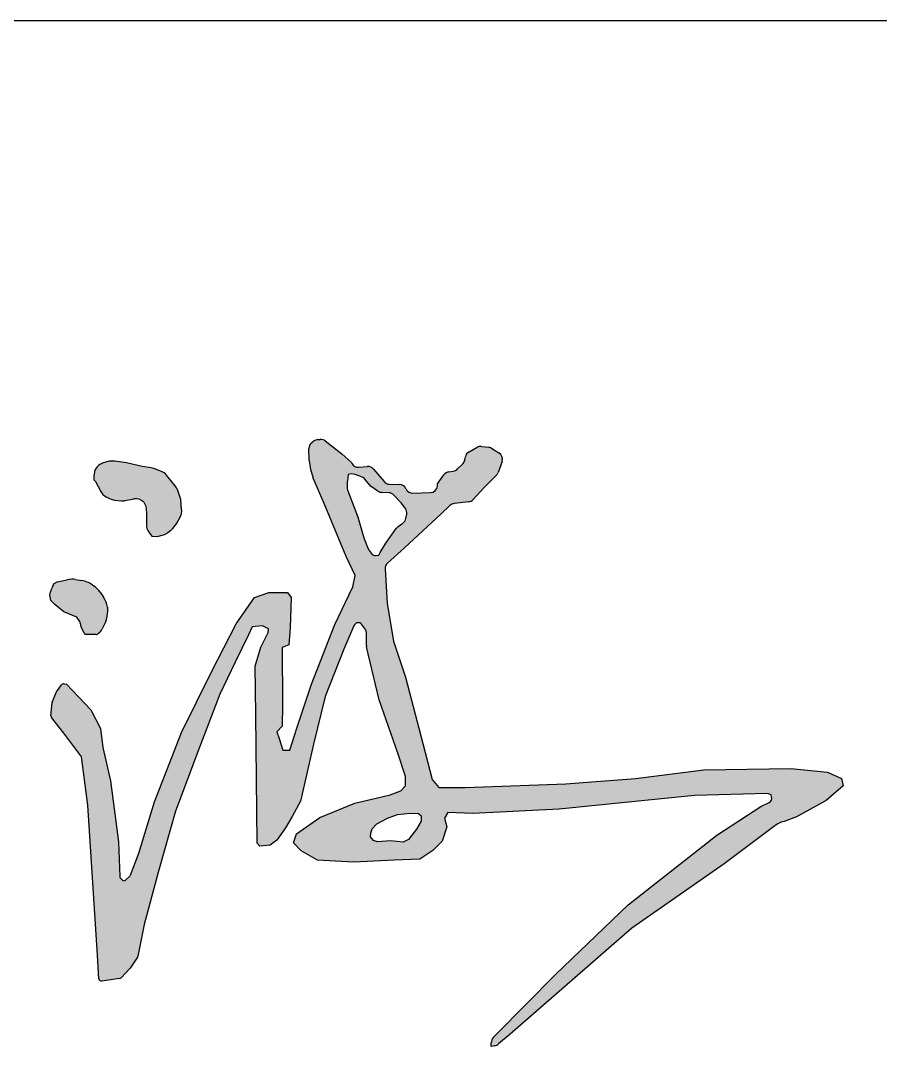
# Model space of a CAD drawing. Extents: x 1680110 to 4798266, y 269661 to 1249705.
# Drawn here: x 2418774 to 2419523, y 670441 to 671334 of the extents above; entities that cross this region are included whole.
import ezdxf

# ---------------------------------------------------------------- set-up
doc = ezdxf.new("R2010")
doc.units = 0
doc.header["$LTSCALE"] = 1000
doc.header["$MEASUREMENT"] = 0
doc.layers.add('图框', color=4, linetype='Continuous')
doc.layers.add('签名', color=7, linetype='Continuous')

msp = doc.modelspace()

# ---------------------------------------------------------------- hatches: boundary and pattern name
at = {"layer": '签名'}
h = msp.add_hatch(color=4, dxfattribs=at)
h.paths.add_polyline_path([(2419074.49, 670803.62, -0.161092), (2419075.33, 670801.09), (2419075.33, 670789.55, 0.059171), (2419075.45, 670788.55), (2419086.55, 670742.45), (2419102.74, 670695.86), (2419109.45, 670675.75), (2419109.45, 670667.7), (2419105.43, 670663.23), (2419096.03, 670659.66), (2419065.17, 670652.51), (2419034.76, 670639.99), (2419014.63, 670625.69), (2419011.95, 670618.09), (2419018.66, 670610.94), (2419032.97, 670602.9), (2419064.28, 670601.11), (2419099.61, 670602.9), (2419121.97, 670603.79), (2419133.16, 670611.39), (2419141.21, 670619.44), (2419145.23, 670631.95), (2419143.44, 670639.55), (2419146.13, 670644.46), (2419168.04, 670643.57), (2419243.19, 670647.14), (2419360.92, 670659.21), (2419424.32, 670660.94), (2419427.51, 670659.65), (2419427.96, 670657.86, -0.351664), (2419425.74, 670653.02), (2419418.58, 670649.45), (2419380.31, 670624.59), (2419303.13, 670564.05), (2419239.99, 670503.5), (2419188.32, 670451.24), (2419185.95, 670448.87, 0.182737), (2419183.99, 670444), (2419183.99, 670440.74), (2419187.22, 670441.21, 0.107749), (2419190.41, 670442.92), (2419200.58, 670451.59), (2419306.32, 670543.65), (2419386.69, 670599.74), (2419429.65, 670631.74, -0.146318), (2419438.93, 670636.54), (2419449.66, 670640.45), (2419475.4, 670654.71), (2419490.07, 670667.46), (2419488.79, 670673.83), (2419476.67, 670679.57), (2419444.78, 670682.76), (2419368.88, 670681.48), (2419309.4, 670673.84), (2419248.81, 670669.38), (2419161.42, 670666.19), (2419138.46, 670666.19), (2419132.72, 670673.21), (2419124.42, 670704.44), (2419109.38, 670762.1), (2419099.01, 670793.58), (2419093.43, 670826.25), (2419091.6, 670856.28, -0.229187), (2419093.71, 670861.42), (2419108.54, 670874.71), (2419140.44, 670904.19), (2419148.07, 670911.48, -0.163206), (2419151.74, 670913.21), (2419164.37, 670914.67, 0.182466), (2419168.37, 670916.74), (2419177.53, 670926.9), (2419188.47, 670937.84, 0.112028), (2419189.97, 670940.22), (2419193.36, 670949.82, 0.355152), (2419190.66, 670957.39), (2419184.28, 670961.26, 0.105653), (2419181.76, 670962.14), (2419175.6, 670962.91, 0.158327), (2419171.73, 670962.16), (2419164.68, 670958.28, 0.229319), (2419161.47, 670953.74), (2419161.1, 670951.54, -0.149826), (2419159.44, 670948.2), (2419154.75, 670943.27, -0.170427), (2419150.99, 670941.35), (2419147.14, 670940.82, 0.205569), (2419142.83, 670938.23), (2419137.25, 670930.49), (2419137.16, 670928.77, -0.389723), (2419131, 670922.73), (2419115.91, 670922.26, -0.298366), (2419109.95, 670925.9), (2419109.82, 670926.15, 0.282824), (2419104.23, 670929.79), (2419095.45, 670930.02, -0.213806), (2419090.75, 670932.27), (2419081.55, 670943.13, 0.241802), (2419076.17, 670945.37), (2419068.81, 670944.77, -0.296225), (2419062.7, 670948.07), (2419062.29, 670948.82), (2419053.91, 670956.39), (2419039.47, 670967.65, 0.183189), (2419035.15, 670968.99), (2419033.05, 670968.86, 0.143474), (2419029.68, 670967.64), (2419027.93, 670966.36, 0.248651), (2419025.33, 670960.98), (2419025.7, 670950.72, 0.093275), (2419029.17, 670935.39), (2419038.75, 670913.25), (2419057.89, 670867.03), (2419065.47, 670850.69), (2419063.48, 670840.73), (2419047.83, 670807.87), (2419027.49, 670756.08), (2419014.73, 670717.83), (2419008.75, 670698.7), (2419002.77, 670698.7), (2418999.58, 670708.66), (2418997.59, 670714.64), (2419001.97, 670719.42), (2419002.37, 670738.15), (2419001.97, 670787.95), (2419007.95, 670790.34), (2419009.15, 670805.08), (2419009.95, 670831.38), (2419006.76, 670835.76), (2418990.41, 670835.76), (2418978.05, 670831.38), (2418962.1, 670808.67), (2418940.56, 670766.83), (2418914.59, 670714.09), (2418891.07, 670653.53), (2418877.51, 670608.9), (2418869.93, 670589.38), (2418866.18, 670585.62, -0.398668), (2418863.25, 670585.54), (2418861.43, 670587.18, -0.202683), (2418860.73, 670588.68), (2418859.57, 670618.86), (2418852.79, 670671.85), (2418846, 670701.06), (2418844, 670717.4), (2418835.63, 670733.74), (2418814.5, 670756.05), (2418812.55, 670756.39, 0.27777), (2418810.5, 670755.61), (2418805.67, 670749.4), (2418802.05, 670740.35, 0.073618), (2418801.9, 670739.75), (2418800.93, 670728.58, 0.189344), (2418801.37, 670727.09), (2418812.09, 670713.31), (2418827.34, 670693.27), (2418832.95, 670650.77), (2418841.3, 670520.16), (2418842.65, 670499.66, 0.436729), (2418845.07, 670497.69), (2418860.64, 670499.92, 0.16879), (2418861.88, 670500.56), (2418869.87, 670508.96), (2418876.33, 670518.43, 0.102966), (2418876.66, 670519.23), (2418881.94, 670546.95), (2418894.47, 670593.43), (2418909.27, 670645.42), (2418928.95, 670698.15), (2418947.79, 670747.43), (2418961.21, 670775.14), (2418972.83, 670798.83), (2418975.97, 670805.98), (2418984.91, 670806.87), (2418990.28, 670804.19), (2418989.83, 670801.06), (2418983.57, 670788.1), (2418978.65, 670771.57), (2418979.1, 670729.56), (2418980.46, 670617.72), (2418982.69, 670615.04), (2418991.64, 670615.93), (2418997.45, 670620.4), (2419005.06, 670631.12), (2419010.87, 670640.96), (2419018.03, 670654.36), (2419023.45, 670678.2), (2419029.26, 670703.68), (2419039.55, 670745.24), (2419055.65, 670786.36), (2419064.47, 670806.92, -0.469667), (2419070.74, 670808.77)])
h.paths.add_polyline_path([(2419083.93, 670867.86, -0.288827), (2419079.51, 670869.99), (2419077.8, 670872.32, -0.065977), (2419077, 670873.79), (2419073.25, 670883.45), (2419068.27, 670900.39, 0.044379), (2419067.85, 670901.45, -0.024291), (2419068.1, 670900.88), (2419059.17, 670924.15, -0.091237), (2419058.75, 670926.42), (2419058.73, 670932.22), (2419059.61, 670938.35), (2419062.12, 670939.07), (2419065.5, 670938.39), (2419070.98, 670936.57, -0.144533), (2419073.94, 670934.5), (2419078.06, 670929.36, 0.074132), (2419079.44, 670928.08), (2419085.39, 670924.01, 0.138918), (2419088.68, 670922.91), (2419094.87, 670922.61, -0.194331), (2419099.2, 670920.62), (2419105.64, 670913.79), (2419109.27, 670908.84, -0.202294), (2419110.42, 670904.02), (2419109.8, 670900.29, -0.204654), (2419107.1, 670896.07), (2419102.88, 670893.2, 0.089425), (2419101.26, 670891.61), (2419092.15, 670878.73), (2419087.42, 670870.64), (2419086.1, 670868.43)], flags=16)
h.paths.add_polyline_path([(2419113.34, 670643.84), (2419120.77, 670643.57), (2419123.16, 670641.45), (2419123.16, 670636.95), (2419118.92, 670629.79), (2419112.02, 670620.77), (2419107.24, 670618.65), (2419096.36, 670619.71), (2419084.95, 670618.92), (2419081.51, 670619.98), (2419078.85, 670623.16), (2419079.12, 670626.34), (2419080.53, 670630.06), (2419084.42, 670634.56), (2419093.71, 670639.33), (2419102.47, 670642.51)], flags=16)
h.paths.add_polyline_path([(2418881.67, 670914.52), (2418883.61, 670911.01), (2418884.19, 670905.09), (2418883.94, 670895.02, 0.170281), (2418886.11, 670888.33), (2418888.78, 670884.81), (2418893.37, 670884.57), (2418898.71, 670885.95, 0.103189), (2418902.6, 670887.87), (2418905.37, 670890.03, 0.062296), (2418907.23, 670891.9), (2418910.52, 670896.16), (2418913.5, 670901.91, 0.141144), (2418914.65, 670907.68), (2418913.9, 670916.68), (2418910.89, 670925.29, 0.087273), (2418909.1, 670928.5), (2418901.4, 670937.94, 0.128318), (2418897.07, 670941.11), (2418890.46, 670943.72, 0.060575), (2418887.98, 670944.36), (2418880.32, 670945.4), (2418872.84, 670947.09), (2418866.8, 670948.78), (2418856.41, 670950.23), (2418851.82, 670949.98), (2418846.26, 670948.54), (2418844.73, 670947.86, 0.142069), (2418840.21, 670944.04), (2418839.02, 670942.26), (2418838.29, 670937.43), (2418838.29, 670933.81), (2418839.74, 670932.36), (2418844.2, 670923.73, 0.158988), (2418848.89, 670919.1), (2418852.49, 670917.31, 0.091187), (2418856.18, 670916.24), (2418862.22, 670915.64, 0.078859), (2418865.54, 670915.83), (2418871.63, 670917.16), (2418872.97, 670917.34, -0.22636)], flags=17)
h.paths.add_polyline_path([(2418817.12, 670816.96), (2418823.57, 670814.2), (2418826.03, 670810.52), (2418827.56, 670805.3), (2418829.77, 670800.42, 0.295053), (2418831.7, 670799.16), (2418840.06, 670799.16, 0.162181), (2418841.34, 670799.59), (2418842.39, 670800.38, 0.119743), (2418845.58, 670804.25), (2418848.33, 670809.93, 0.078472), (2418849.29, 670813.1), (2418850.19, 670819.58), (2418850.1, 670822.99, 0.110904), (2418846.7, 670831.66), (2418843.8, 670835.95, 0.087686), (2418838.65, 670841.26), (2418836.96, 670842.49, 0.119431), (2418827.7, 670846.28), (2418822.35, 670847.09, 0.087256), (2418814.99, 670846.92), (2418807.91, 670845.5), (2418806.37, 670845.2), (2418803.61, 670843.66), (2418802.46, 670841.5, 0.064845), (2418800.52, 670836.37), (2418799.92, 670833.84), (2418800.85, 670828.93), (2418804.22, 670825.25), (2418812.21, 670819.11)])

# ---------------------------------------------------------------- linework, layer by layer
at = {"layer": '图框', "color": 0}
msp.add_line((2414118.23, 671333.54), (2419796.21, 671333.54), dxfattribs=at)
at = {"layer": '签名', "color": 4}
for p, q in [((2419027.93, 670966.36, -1062.25), (2419029.68, 670967.64, -1062.25)), ((2419033.05, 670968.86, -1062.25), (2419035.15, 670968.99, -1062.25)), ((2419039.47, 670967.65, -1062.25), (2419053.91, 670956.39, -1062.25)), ((2419025.7, 670950.72, -1062.25), (2419025.33, 670960.98, -1062.25)), ((2419164.68, 670958.28, -1062.25), (2419171.73, 670962.16, -1062.25)), ((2419175.6, 670962.91, -1062.25), (2419181.76, 670962.14, -1062.25)), ((2419184.28, 670961.26, -1062.25), (2419190.66, 670957.39, -1062.25)), ((2418851.82, 670949.98, -1062.25), (2418846.26, 670948.54, -1062.25)), ((2418856.41, 670950.23, -1062.25), (2418851.82, 670949.98, -1062.25)), ((2418866.8, 670948.78, -1062.25), (2418856.41, 670950.23, -1062.25)), ((2419053.91, 670956.39, -1062.25), (2419062.29, 670948.82, -1062.25)), ((2419161.1, 670951.54, -1062.25), (2419161.47, 670953.74, -1062.25)), ((2419193.36, 670949.82, -1062.25), (2419189.97, 670940.22, -1062.25)), ((2418839.02, 670942.26, -1062.25), (2418838.29, 670937.43, -1062.25)), ((2418840.21, 670944.04, -1062.25), (2418839.02, 670942.26, -1062.25)), ((2418846.26, 670948.54, -1062.25), (2418844.73, 670947.86, -1062.25)), ((2418872.84, 670947.09, -1062.25), (2418866.8, 670948.78, -1062.25)), ((2418880.32, 670945.4, -1062.25), (2418872.84, 670947.09, -1062.25)), ((2418887.98, 670944.36, -1062.25), (2418880.32, 670945.4, -1062.25)), ((2418897.07, 670941.11, -1062.25), (2418890.46, 670943.72, -1062.25)), ((2419062.29, 670948.82, -1062.25), (2419062.7, 670948.07, -1062.25)), ((2419068.81, 670944.77, -1062.25), (2419076.17, 670945.37, -1062.25)), ((2419081.55, 670943.13, -1062.25), (2419090.75, 670932.27, -1062.25)), ((2419147.14, 670940.82, -1062.25), (2419150.99, 670941.35, -1062.25)), ((2419154.75, 670943.27, -1062.25), (2419159.44, 670948.2, -1062.25)), ((2418838.29, 670937.43, -1062.25), (2418838.29, 670933.81, -1062.25)), ((2418838.29, 670933.81, -1062.25), (2418839.74, 670932.36, -1062.25)), ((2418839.74, 670932.36, -1062.25), (2418844.2, 670923.73, -1062.25)), ((2418909.1, 670928.5, -1062.25), (2418901.4, 670937.94, -1062.25)), ((2419038.75, 670913.25, -1062.25), (2419029.17, 670935.39, -1062.25)), ((2419059.61, 670938.35, -1062.25), (2419058.8, 670932.68, -1062.25)), ((2419062.12, 670939.07, -1062.25), (2419059.61, 670938.35, -1062.25)), ((2419065.5, 670938.39, -1062.25), (2419062.12, 670939.07, -1062.25)), ((2419070.98, 670936.57, -1062.25), (2419065.5, 670938.39, -1062.25)), ((2419078.06, 670929.36, -1062.25), (2419073.94, 670934.5, -1062.25)), ((2419137.25, 670930.49, -1062.25), (2419142.83, 670938.23, -1062.25)), ((2419188.47, 670937.84, -1062.25), (2419177.53, 670926.9, -1062.25)), ((2418913.9, 670916.68, -1062.25), (2418910.89, 670925.29, -1062.25)), ((2419058.73, 670931.76, -1062.25), (2419058.75, 670926.42, -1062.25)), ((2419059.17, 670924.15, -1062.25), (2419068.1, 670900.88, -1062.25)), ((2419085.39, 670924.01, -1062.25), (2419079.44, 670928.08, -1062.25)), ((2419094.87, 670922.61, -1062.25), (2419088.68, 670922.91, -1062.25)), ((2419095.45, 670930.02, -1062.25), (2419104.23, 670929.79, -1062.25)), ((2419109.82, 670926.15, -1062.25), (2419109.95, 670925.9, -1062.25)), ((2419137.16, 670928.77, -1062.25), (2419137.25, 670930.49, -1062.25)), ((2419177.53, 670926.9, -1062.25), (2419168.37, 670916.74, -1062.25)), ((2418848.89, 670919.1, -1062.25), (2418852.49, 670917.31, -1062.25)), ((2418856.18, 670916.24, -1062.25), (2418862.22, 670915.64, -1062.25)), ((2418865.54, 670915.83, -1062.25), (2418871.63, 670917.16, -1062.25)), ((2418871.63, 670917.16, -1062.25), (2418872.97, 670917.34, -1062.25)), ((2418881.67, 670914.52, -1062.25), (2418883.61, 670911.01, -1062.25)), ((2418914.65, 670907.68, -1062.25), (2418913.9, 670916.68, -1062.25)), ((2419105.64, 670913.79, -1062.25), (2419099.2, 670920.62, -1062.25)), ((2419115.91, 670922.26, -1062.25), (2419131, 670922.73, -1062.25)), ((2419164.37, 670914.67, -1062.25), (2419151.74, 670913.21, -1062.25)), ((2418883.61, 670911.01, -1062.25), (2418884.19, 670905.09, -1062.25)), ((2418884.19, 670905.09, -1062.25), (2418883.94, 670895.02, -1062.25)), ((2419057.89, 670867.03, -1062.25), (2419038.75, 670913.25, -1062.25)), ((2419109.27, 670908.84, -1062.25), (2419105.64, 670913.79, -1062.25)), ((2419148.07, 670911.48, -1062.25), (2419140.44, 670904.19, -1062.25)), ((2418907.23, 670891.9, -1062.25), (2418910.52, 670896.16, -1062.25)), ((2418910.52, 670896.16, -1062.25), (2418913.5, 670901.91, -1062.25)), ((2419068.27, 670900.39, -1062.25), (2419073.25, 670883.45, -1062.25)), ((2419140.44, 670904.19, -1062.25), (2419108.54, 670874.71, -1062.25)), ((2419109.8, 670900.29, -1062.25), (2419110.42, 670904.02, -1062.25)), ((2418886.11, 670888.33, -1062.25), (2418888.78, 670884.81, -1062.25)), ((2418902.6, 670887.87, -1062.25), (2418905.37, 670890.03, -1062.25)), ((2419092.15, 670878.73, -1062.25), (2419101.26, 670891.61, -1062.25)), ((2419102.88, 670893.2, -1062.25), (2419107.1, 670896.07, -1062.25)), ((2418888.78, 670884.81, -1062.25), (2418893.37, 670884.57, -1062.25)), ((2418893.37, 670884.57, -1062.25), (2418898.71, 670885.95, -1062.25)), ((2419073.25, 670883.45, -1062.25), (2419077, 670873.79, -1062.25)), ((2419087.42, 670870.64, -1062.25), (2419092.15, 670878.73, -1062.25)), ((2419077.8, 670872.32, -1062.25), (2419079.51, 670869.99, -1062.25)), ((2419086.1, 670868.43, -1062.25), (2419087.42, 670870.64, -1062.25)), ((2419108.54, 670874.71, -1062.25), (2419093.71, 670861.42, -1062.25)), ((2419065.47, 670850.69, -1062.25), (2419057.89, 670867.03, -1062.25)), ((2419083.93, 670867.86, -1062.25), (2419086.1, 670868.43, -1062.25)), ((2419091.6, 670856.28, -1062.25), (2419093.43, 670826.25, -1062.25)), ((2418802.46, 670841.5, -1062.25), (2418803.61, 670843.66, -1062.25)), ((2418803.61, 670843.66, -1062.25), (2418806.37, 670845.2, -1062.25)), ((2418806.37, 670845.2, -1062.25), (2418807.91, 670845.5, -1062.25)), ((2418807.91, 670845.5, -1062.25), (2418814.99, 670846.92, -1062.25)), ((2418822.35, 670847.09, -1062.25), (2418827.7, 670846.28, -1062.25)), ((2419063.48, 670840.73, -1062.25), (2419065.47, 670850.69, -1062.25)), ((2418799.92, 670833.84, -1062.25), (2418800.52, 670836.37, -1062.25)), ((2418800.85, 670828.93, -1062.25), (2418799.92, 670833.84, -1062.25)), ((2418836.96, 670842.49, -1062.25), (2418838.65, 670841.26, -1062.25)), ((2418843.8, 670835.95, -1062.25), (2418846.7, 670831.66, -1062.25)), ((2418978.05, 670831.38, -1062.25), (2418990.41, 670835.76, -1062.25)), ((2418990.41, 670835.76, -1062.25), (2419006.76, 670835.76, -1062.25)), ((2419006.76, 670835.76, -1062.25), (2419009.95, 670831.38, -1062.25)), ((2419047.83, 670807.87, -1062.25), (2419063.48, 670840.73, -1062.25)), ((2418804.22, 670825.25, -1062.25), (2418800.85, 670828.93, -1062.25)), ((2418812.21, 670819.11, -1062.25), (2418804.22, 670825.25, -1062.25)), ((2418962.1, 670808.67, -1062.25), (2418978.05, 670831.38, -1062.25)), ((2419009.95, 670831.38, -1062.25), (2419009.15, 670805.08, -1062.25)), ((2419093.43, 670826.25, -1062.25), (2419099.01, 670793.58, -1062.25)), ((2418817.12, 670816.96, -1062.25), (2418812.21, 670819.11, -1062.25)), ((2418823.57, 670814.2, -1062.25), (2418817.12, 670816.96, -1062.25)), ((2418850.19, 670819.58, -1062.25), (2418849.29, 670813.1, -1062.25)), ((2418850.1, 670822.99, -1062.25), (2418850.19, 670819.58, -1062.25)), ((2418826.03, 670810.52, -1062.25), (2418823.57, 670814.2, -1062.25)), ((2418827.56, 670805.3, -1062.25), (2418826.03, 670810.52, -1062.25)), ((2418848.33, 670809.93, -1062.25), (2418845.58, 670804.25, -1062.25)), ((2418940.56, 670766.83, -1062.25), (2418962.1, 670808.67, -1062.25)), ((2418984.91, 670806.87, -1062.25), (2418975.97, 670805.98, -1062.25)), ((2418990.28, 670804.19, -1062.25), (2418984.91, 670806.87, -1062.25)), ((2419027.49, 670756.08, -1062.25), (2419047.83, 670807.87, -1062.25)), ((2419064.47, 670806.92, -1062.25), (2419055.65, 670786.36, -1062.25)), ((2419071.18, 670808.16, -1062.25), (2419070.56, 670808.89, -1062.25)), ((2419074.54, 670803.56, -1062.25), (2419071.18, 670808.16, -1062.25)), ((2418829.77, 670800.42, -1062.25), (2418827.56, 670805.3, -1062.25)), ((2418840.06, 670799.16, -1062.25), (2418831.7, 670799.16, -1062.25)), ((2418842.39, 670800.38, -1062.25), (2418841.34, 670799.59, -1062.25)), ((2418972.83, 670798.83, -1062.25), (2418961.21, 670775.14, -1062.25)), ((2418975.97, 670805.98, -1062.25), (2418972.83, 670798.83, -1062.25)), ((2418983.57, 670788.1, -1062.25), (2418989.83, 670801.06, -1062.25)), ((2418989.83, 670801.06, -1062.25), (2418990.28, 670804.19, -1062.25)), ((2419009.15, 670805.08, -1062.25), (2419007.95, 670790.34, -1062.25)), ((2419075.33, 670789.55, -1062.25), (2419075.33, 670801.09, -1062.25)), ((2419007.95, 670790.34, -1062.25), (2419001.97, 670787.95, -1062.25)), ((2419099.01, 670793.58, -1062.25), (2419109.38, 670762.1, -1062.25)), ((2418978.65, 670771.57, -1062.25), (2418983.57, 670788.1, -1062.25)), ((2419001.97, 670787.95, -1062.25), (2419002.37, 670738.15, -1062.25)), ((2419055.65, 670786.36, -1062.25), (2419039.55, 670745.24, -1062.25)), ((2419086.55, 670742.45, -1062.25), (2419075.45, 670788.55, -1062.25)), ((2418961.21, 670775.14, -1062.25), (2418947.79, 670747.43, -1062.25)), ((2418979.1, 670729.56, -1062.25), (2418978.65, 670771.57, -1062.25)), ((2418914.59, 670714.09, -1062.25), (2418940.56, 670766.83, -1062.25)), ((2418805.67, 670749.4, -1062.25), (2418810.5, 670755.61, -1062.25)), ((2418812.55, 670756.39, -1062.25), (2418814.5, 670756.05, -1062.25)), ((2418814.5, 670756.05, -1062.25), (2418835.63, 670733.74, -1062.25)), ((2419014.73, 670717.83, -1062.25), (2419027.49, 670756.08, -1062.25)), ((2419109.38, 670762.1, -1062.25), (2419124.42, 670704.44, -1062.25)), ((2418802.05, 670740.35, -1062.25), (2418805.67, 670749.4, -1062.25)), ((2418947.79, 670747.43, -1062.25), (2418928.95, 670698.15, -1062.25)), ((2419039.55, 670745.24, -1062.25), (2419029.26, 670703.68, -1062.25)), ((2418800.93, 670728.58, -1062.25), (2418801.9, 670739.75, -1062.25)), ((2419002.37, 670738.15, -1062.25), (2419001.97, 670719.42, -1062.25)), ((2419102.74, 670695.86, -1062.25), (2419086.55, 670742.45, -1062.25)), ((2418812.09, 670713.31, -1062.25), (2418801.37, 670727.09, -1062.25)), ((2418835.63, 670733.74, -1062.25), (2418844, 670717.4, -1062.25)), ((2418980.46, 670617.72, -1062.25), (2418979.1, 670729.56, -1062.25)), ((2419001.97, 670719.42, -1062.25), (2418997.59, 670714.64, -1062.25)), ((2419008.75, 670698.7, -1062.25), (2419014.73, 670717.83, -1062.25)), ((2418827, 670693.72, -1062.25), (2418812.09, 670713.31, -1062.25)), ((2418844, 670717.4, -1062.25), (2418846, 670701.06, -1062.25)), ((2418891.07, 670653.53, -1062.25), (2418914.59, 670714.09, -1062.25)), ((2418997.59, 670714.64, -1062.25), (2418999.58, 670708.66, -1062.25)), ((2418999.58, 670708.66, -1062.25), (2419002.77, 670698.7, -1062.25)), ((2418846, 670701.06, -1062.25), (2418852.79, 670671.85, -1062.25)), ((2419029.26, 670703.68, -1062.25), (2419023.45, 670678.2, -1062.25)), ((2419124.42, 670704.44, -1062.25), (2419132.72, 670673.21, -1062.25)), ((2418832.95, 670650.77, -1062.25), (2418827.41, 670692.71, -1062.25)), ((2418928.95, 670698.15, -1062.25), (2418909.27, 670645.42, -1062.25)), ((2419002.77, 670698.7, -1062.25), (2419008.75, 670698.7, -1062.25)), ((2419109.45, 670675.75, -1062.25), (2419102.74, 670695.86, -1062.25)), ((2419368.88, 670681.48, -1062.25), (2419444.78, 670682.76, -1062.25)), ((2419444.78, 670682.76, -1062.25), (2419476.67, 670679.57, -1062.25)), ((2419023.45, 670678.2, -1062.25), (2419018.03, 670654.36, -1062.25)), ((2419109.45, 670667.7, -1062.25), (2419109.45, 670675.75, -1062.25)), ((2419132.72, 670673.21, -1062.25), (2419138.46, 670666.19, -1062.25)), ((2419248.81, 670669.38, -1062.25), (2419309.4, 670673.84, -1062.25)), ((2419309.4, 670673.84, -1062.25), (2419368.88, 670681.48, -1062.25)), ((2419476.67, 670679.57, -1062.25), (2419488.79, 670673.83, -1062.25)), ((2419488.79, 670673.83, -1062.25), (2419490.07, 670667.46, -1062.25)), ((2418852.79, 670671.85, -1062.25), (2418859.57, 670618.86, -1062.25)), ((2419105.43, 670663.23, -1062.25), (2419109.45, 670667.7, -1062.25)), ((2419138.46, 670666.19, -1062.25), (2419161.42, 670666.19, -1062.25)), ((2419161.42, 670666.19, -1062.25), (2419248.81, 670669.38, -1062.25)), ((2419490.07, 670667.46, -1062.25), (2419475.4, 670654.71, -1062.25)), ((2419065.17, 670652.51, -1062.25), (2419096.03, 670659.66, -1062.25)), ((2419096.03, 670659.66, -1062.25), (2419105.43, 670663.23, -1062.25)), ((2419360.92, 670659.21, -1062.25), (2419243.19, 670647.14, -1062.25)), ((2419424.32, 670660.94, -1062.25), (2419360.92, 670659.21, -1062.25)), ((2419427.51, 670659.65, -1062.25), (2419424.32, 670660.94, -1062.25)), ((2419427.96, 670657.86, -1062.25), (2419427.51, 670659.65, -1062.25)), ((2418841.3, 670520.16, -1062.25), (2418832.95, 670650.77, -1062.25)), ((2418877.51, 670608.9, -1062.25), (2418891.07, 670653.53, -1062.25)), ((2419018.03, 670654.36, -1062.25), (2419010.87, 670640.96, -1062.25)), ((2419034.76, 670639.99, -1062.25), (2419065.17, 670652.51, -1062.25)), ((2419243.19, 670647.14, -1062.25), (2419168.04, 670643.57, -1062.25)), ((2419380.31, 670624.59, -1062.25), (2419418.58, 670649.45, -1062.25)), ((2419418.58, 670649.45, -1062.25), (2419425.74, 670653.02, -1062.25)), ((2419475.4, 670654.71, -1062.25), (2419449.66, 670640.45, -1062.25)), ((2418909.27, 670645.42, -1062.25), (2418894.47, 670593.43, -1062.25)), ((2419010.87, 670640.96, -1062.25), (2419005.06, 670631.12, -1062.25)), ((2419014.63, 670625.69, -1062.25), (2419034.76, 670639.99, -1062.25)), ((2419084.42, 670634.56, -1062.25), (2419093.71, 670639.33, -1062.25)), ((2419093.71, 670639.33, -1062.25), (2419102.47, 670642.51, -1062.25)), ((2419102.47, 670642.51, -1062.25), (2419113.34, 670643.84, -1062.25)), ((2419113.34, 670643.84, -1062.25), (2419120.77, 670643.57, -1062.25)), ((2419120.77, 670643.57, -1062.25), (2419123.16, 670641.45, -1062.25)), ((2419123.16, 670641.45, -1062.25), (2419123.16, 670636.95, -1062.25)), ((2419146.13, 670644.46, -1062.25), (2419143.44, 670639.55, -1062.25)), ((2419143.44, 670639.55, -1062.25), (2419145.23, 670631.95, -1062.25)), ((2419168.04, 670643.57, -1062.25), (2419146.13, 670644.46, -1062.25)), ((2419449.66, 670640.45, -1062.25), (2419438.93, 670636.54, -1062.25)), ((2419005.06, 670631.12, -1062.25), (2418997.45, 670620.4, -1062.25)), ((2419079.12, 670626.34, -1062.25), (2419080.53, 670630.06, -1062.25)), ((2419080.53, 670630.06, -1062.25), (2419084.42, 670634.56, -1062.25)), ((2419118.92, 670629.79, -1062.25), (2419112.02, 670620.77, -1062.25)), ((2419123.16, 670636.95, -1062.25), (2419118.92, 670629.79, -1062.25)), ((2419145.23, 670631.95, -1062.25), (2419141.21, 670619.44, -1062.25)), ((2419429.65, 670631.74, -1062.25), (2419386.69, 670599.74, -1062.25)), ((2418997.45, 670620.4, -1062.25), (2418991.64, 670615.93, -1062.25)), ((2419011.95, 670618.09, -1062.25), (2419014.63, 670625.69, -1062.25)), ((2419078.85, 670623.16, -1062.25), (2419079.12, 670626.34, -1062.25)), ((2419081.51, 670619.98, -1062.25), (2419078.85, 670623.16, -1062.25)), ((2419084.95, 670618.92, -1062.25), (2419081.51, 670619.98, -1062.25)), ((2419096.36, 670619.71, -1062.25), (2419084.95, 670618.92, -1062.25)), ((2419107.24, 670618.65, -1062.25), (2419096.36, 670619.71, -1062.25)), ((2419112.02, 670620.77, -1062.25), (2419107.24, 670618.65, -1062.25)), ((2419141.21, 670619.44, -1062.25), (2419133.16, 670611.39, -1062.25)), ((2419303.13, 670564.05, -1062.25), (2419380.31, 670624.59, -1062.25)), ((2418859.57, 670618.86, -1062.25), (2418860.73, 670588.68, -1062.25)), ((2418982.69, 670615.04, -1062.25), (2418980.46, 670617.72, -1062.25)), ((2418991.64, 670615.93, -1062.25), (2418982.69, 670615.04, -1062.25)), ((2419018.66, 670610.94, -1062.25), (2419011.95, 670618.09, -1062.25)), ((2419032.97, 670602.9, -1062.25), (2419018.66, 670610.94, -1062.25)), ((2419133.16, 670611.39, -1062.25), (2419121.97, 670603.79, -1062.25)), ((2418870.1, 670589.79, -1062.25), (2418877.51, 670608.9, -1062.25)), ((2419064.28, 670601.11, -1062.25), (2419032.97, 670602.9, -1062.25)), ((2419099.61, 670602.9, -1062.25), (2419064.28, 670601.11, -1062.25)), ((2419121.97, 670603.79, -1062.25), (2419099.61, 670602.9, -1062.25)), ((2418894.47, 670593.43, -1062.25), (2418881.94, 670546.95, -1062.25)), ((2419386.69, 670599.74, -1062.25), (2419306.32, 670543.65, -1062.25)), ((2418861.43, 670587.18, -1062.25), (2418863.25, 670585.54, -1062.25)), ((2418866.18, 670585.62, -1062.25), (2418869.62, 670589.06, -1062.25)), ((2419239.99, 670503.5, -1062.25), (2419303.13, 670564.05, -1062.25)), ((2418881.94, 670546.95, -1062.25), (2418876.66, 670519.23, -1062.25)), ((2419306.32, 670543.65, -1062.25), (2419200.58, 670451.59, -1062.25)), ((2418842.65, 670499.66, -1062.25), (2418841.3, 670520.16, -1062.25)), ((2418876.33, 670518.43, -1062.25), (2418869.87, 670508.96, -1062.25)), ((2418869.87, 670508.96, -1062.25), (2418861.88, 670500.56, -1062.25)), ((2419188.32, 670451.24, -1062.25), (2419239.99, 670503.5, -1062.25)), ((2418860.64, 670499.92, -1062.25), (2418845.07, 670497.69, -1062.25)), ((2419185.95, 670448.87, -1062.25), (2419188.32, 670451.24, -1062.25)), ((2419200.58, 670451.59, -1062.25), (2419190.41, 670442.92, -1062.25)), ((2419183.99, 670440.74, -1062.25), (2419183.99, 670444, -1062.25)), ((2419187.22, 670441.21, -1062.25), (2419183.99, 670440.74, -1062.25))]:
    msp.add_line(p, q, dxfattribs=at)
for centre, radius, start, end in [((2419033.45, 670962.5, -1062.25), 6.37, 93.57353, 126.23239), ((2419035.55, 670962.63, -1062.25), 6.37, 52.05019, 93.57353), ((2419031.7, 670961.21, -1062.25), 6.37, 126.23239, 182.08627), ((2419174.81, 670956.58, -1062.25), 6.37, 82.8805, 118.86758), ((2419180.97, 670955.81, -1062.25), 6.37, 58.75622, 82.8805), ((2419068.16, 670952.27, -1062.25), 42.49, 182.08627, 203.4016), ((2419154.82, 670952.59, -1062.25), 6.37, 316.44636, 350.53037), ((2419167.76, 670952.7, -1062.25), 6.37, 118.86758, 170.53037), ((2419187.35, 670951.94, -1062.25), 6.37, 340.54585, 58.75622), ((2418849.04, 670938.15, -1062.25), 10.62, 113.94583, 146.28919), ((2418886.56, 670933.84, -1062.25), 10.62, 68.44406, 82.30991), ((2418893.17, 670931.23, -1062.25), 10.62, 39.19566, 68.44406), ((2419068.29, 670951.12, -1062.25), 6.37, 208.62938, 274.63184), ((2419076.69, 670939.01, -1062.25), 6.37, 40.25853, 94.63184), ((2419148, 670934.51, -1062.25), 6.37, 97.75916, 144.2248), ((2419150.13, 670947.66, -1062.25), 6.37, 277.75916, 316.44636), ((2419065.11, 670931.78, -1062.25), 6.37, 171.8636, 180.14777), ((2419068.96, 670930.52, -1062.25), 6.37, 38.68175, 71.57854), ((2419095.61, 670936.39, -1062.25), 6.37, 220.25853, 268.53235), ((2419183.96, 670942.34, -1062.25), 6.37, 314.97753, 340.54585), ((2418853.64, 670928.61, -1062.25), 10.62, 207.31789, 243.45292), ((2418900.87, 670921.79, -1062.25), 10.62, 19.24465, 39.19566), ((2419065.12, 670926.44, -1062.25), 6.37, 180.14777, 200.99993), ((2419083.03, 670933.34, -1062.25), 6.37, 218.68175, 235.64058), ((2419088.98, 670929.27, -1062.25), 6.37, 235.64058, 267.27581), ((2419104.07, 670923.42, -1062.25), 6.37, 25.36357, 88.53235), ((2419115.71, 670928.63, -1062.25), 6.37, 205.36357, 271.81687), ((2419130.8, 670929.1, -1062.25), 6.37, 271.81687, 356.98486), ((2418857.24, 670926.81, -1062.25), 10.62, 243.45292, 264.29385), ((2418863.28, 670926.21, -1062.25), 10.62, 264.29385, 282.32972), ((2418874.37, 670906.81, -1062.25), 10.62, 46.57062, 97.58873), ((2419094.57, 670916.25, -1062.25), 6.37, 43.2867, 87.27581), ((2419163.64, 670921, -1062.25), 6.37, 276.62736, 317.99044), ((2418904.07, 670906.8, -1062.25), 10.62, 332.63179, 4.76739), ((2419104.13, 670905.07, -1062.25), 6.37, 350.53033, 36.27527), ((2419152.47, 670906.88, -1062.25), 6.37, 96.62736, 133.70451), ((2419062.15, 670898.6, -1062.25), 6.37, 16.40172, 20.99993), ((2419103.51, 670901.34, -1062.25), 6.37, 304.26598, 350.53033), ((2418894.56, 670894.76, -1062.25), 10.62, 178.60172, 217.25647), ((2418896.06, 670896.24, -1062.25), 10.62, 284.45942, 308.02524), ((2418898.82, 670898.4, -1062.25), 10.62, 308.02524, 322.284), ((2419106.47, 670887.93, -1062.25), 6.37, 124.26598, 144.7064), ((2419082.94, 670876.09, -1062.25), 6.37, 201.1764, 216.27527), ((2419083.41, 670872.43, -1062.25), 4.6, 211.99769, 276.43827), ((2419097.96, 670856.67, -1062.25), 6.37, 131.85554, 183.4896), ((2418819.16, 670826.09, -1062.25), 21.24, 81.35415, 101.30129), ((2418824.5, 670825.27, -1062.25), 21.24, 54.11162, 81.35415), ((2418821.2, 670831.5, -1062.25), 21.24, 151.90882, 166.74945), ((2418826.2, 670824.05, -1062.25), 21.24, 34.0668, 54.11162), ((2418829.1, 670819.76, -1062.25), 21.24, 8.75292, 34.0668), ((2418838.77, 670814.56, -1062.25), 10.62, 334.16137, 352.10899), ((2419068.37, 670805.24, -1062.25), 4.25, 59.05606, 156.78514), ((2418831.7, 670801.29, -1062.25), 2.12, 204.24453, 270), ((2418840.06, 670801.29, -1062.25), 2.12, 270, 306.84833), ((2418836.02, 670808.88, -1062.25), 10.62, 306.84833, 334.16137), ((2419071.08, 670801.09, -1062.25), 4.25, 0, 35.55894), ((2419079.58, 670789.55, -1062.25), 4.25, 180, 193.54522), ((2418812.18, 670754.3, -1062.25), 2.12, 80.0085, 142.10323), ((2418804.02, 670739.56, -1062.25), 2.12, 158.16837, 175.00991), ((2418803.04, 670728.39, -1062.25), 2.12, 175.00991, 217.89675), ((2418825.31, 670692.43, -1062.25), 2.12, 7.52966, 37.25649), ((2419423.84, 670656.83, -1062.25), 4.25, 296.54708, 14.04681), ((2419442.32, 670618.63, -1062.25), 18.23, 100.72118, 134.0184), ((2418862.85, 670588.76, -1062.25), 2.12, 182.20433, 228.03511), ((2418864.67, 670587.12, -1062.25), 2.12, 228.03511, 314.97753), ((2418868.12, 670590.56, -1062.25), 2.12, 314.97753, 338.79078), ((2418874.57, 670519.62, -1062.25), 2.12, 325.6922, 349.20744), ((2418844.77, 670499.8, -1062.25), 2.12, 183.75467, 278.1238), ((2418860.34, 670502.02, -1062.25), 2.12, 278.1238, 316.44635), ((2419191.41, 670443.85, -1062.25), 7.42, 137.38466, 178.80776), ((2419184.9, 670449.38, -1062.25), 8.5, 285.87046, 310.46988)]:
    msp.add_arc(centre, radius, start, end, dxfattribs=at)

doc.saveas('drawing.dxf')
